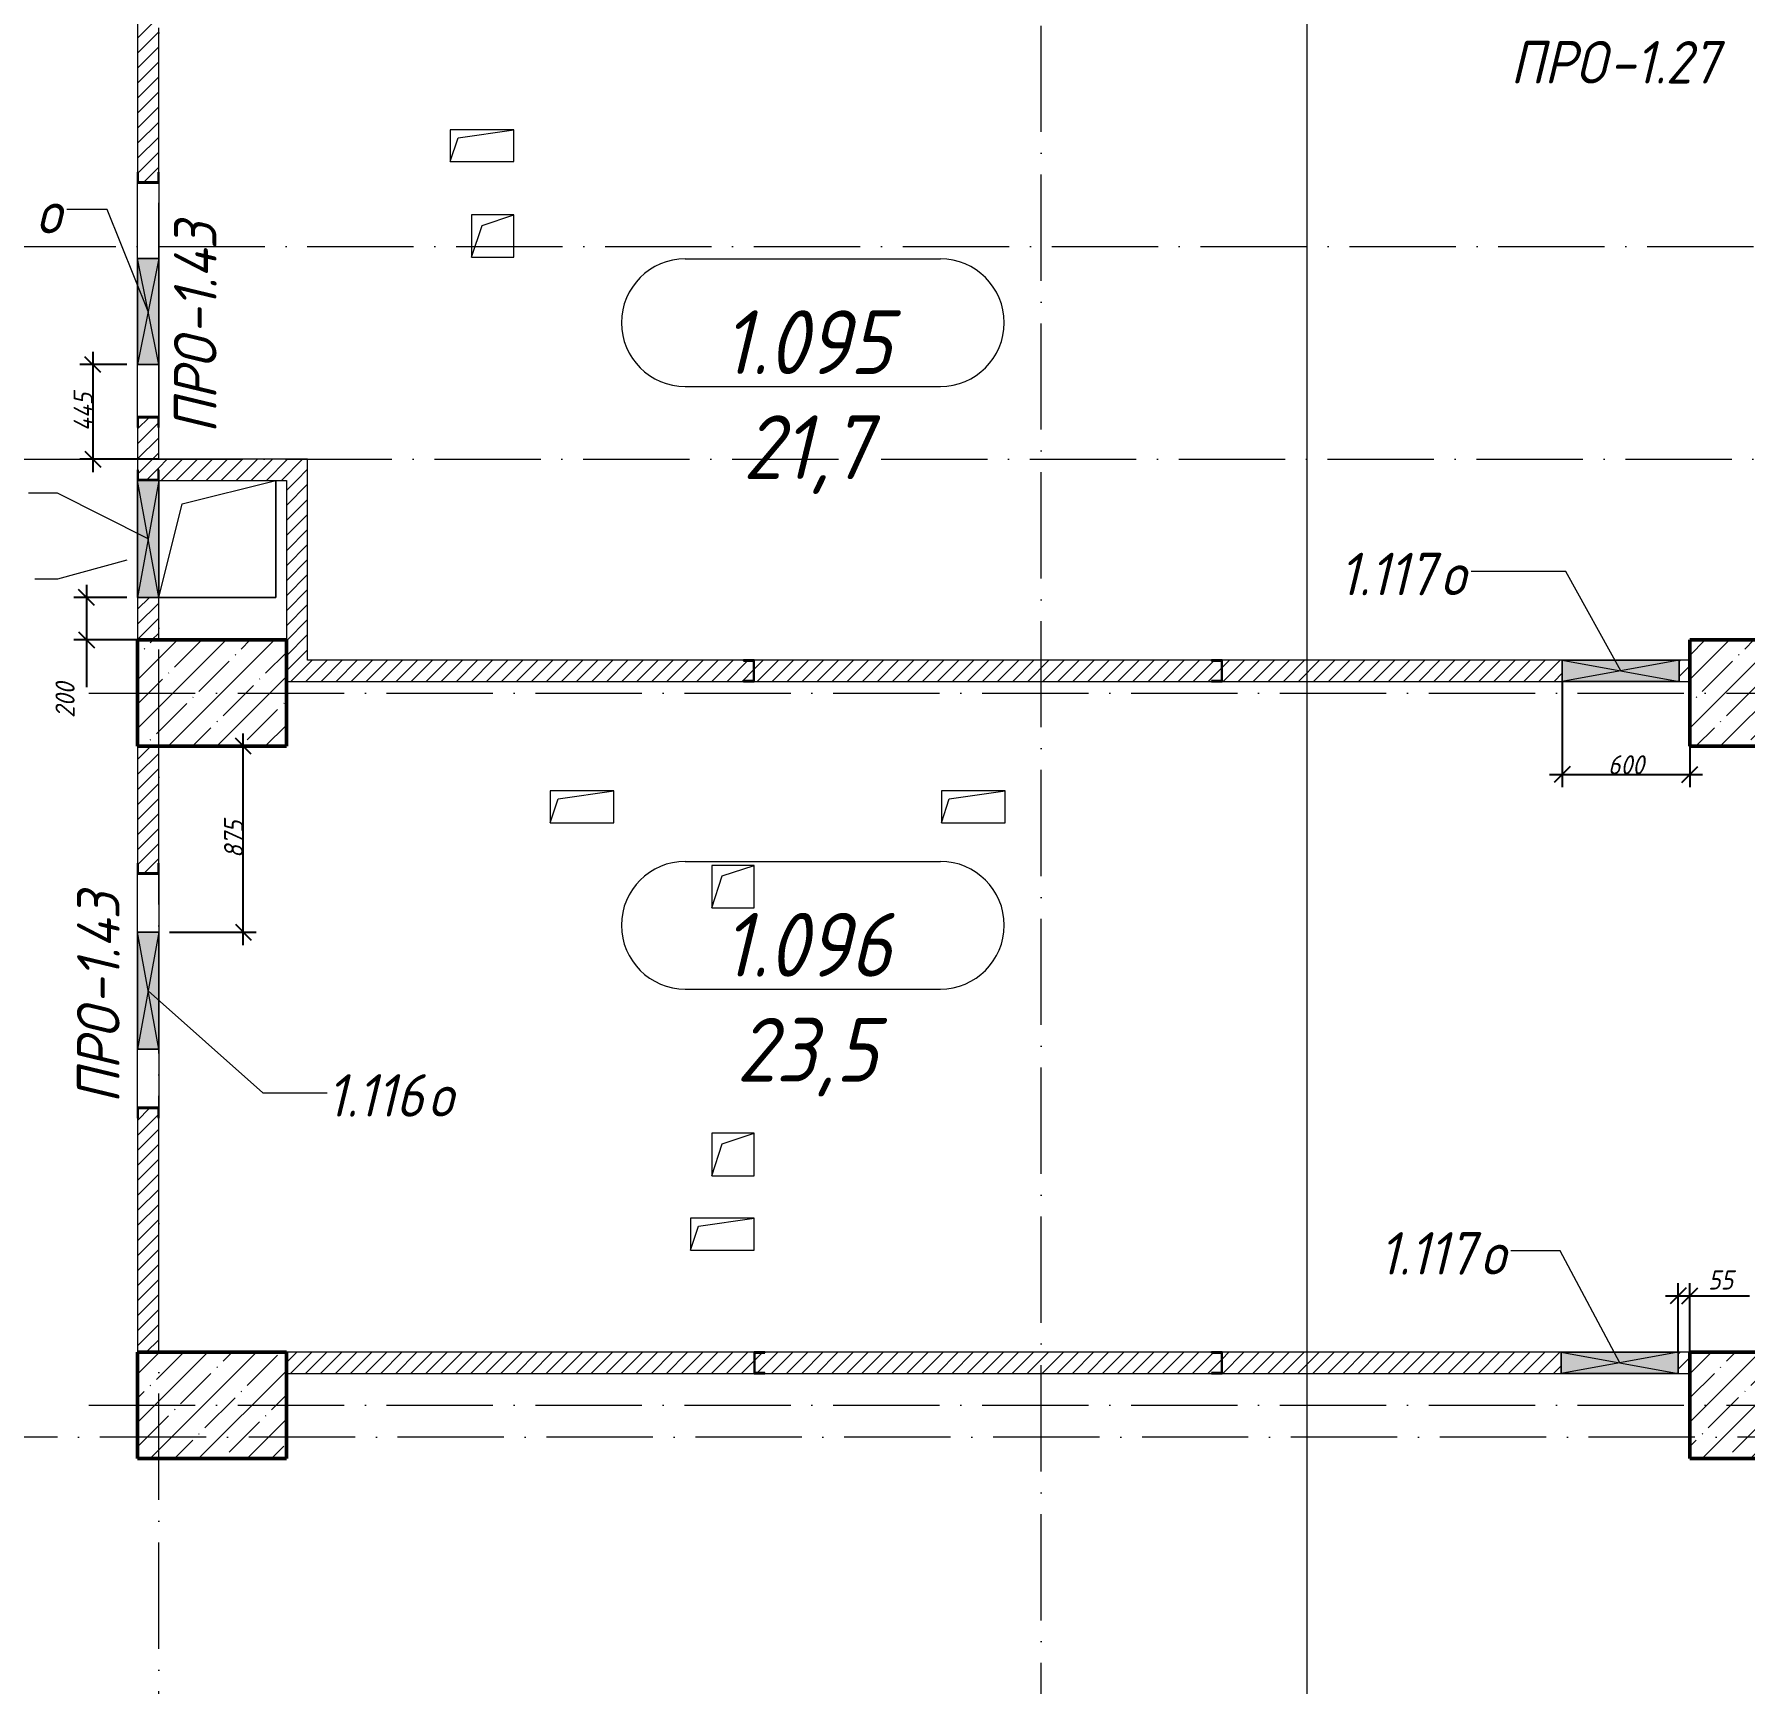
# Model space of a CAD drawing. Header units: millimetres. Extents: x -12989 to 629078, y -109036 to 555275.
# Drawn here: x 605777 to 613822, y 334713 to 342472 of the extents above; entities that cross this region are included whole.
import ezdxf

# ---------------------------------------------------------------- set-up
doc = ezdxf.new("R2010")
doc.units = ezdxf.units.MM
doc.linetypes.add('50_200_ШТРИХ_1Т_ш5_п1_п1_', pattern=[700, 500, -100, 0, -100])
for name, color, linetype, lineweight in [('A-____-____-DIMS', 7, 'Continuous', 9), ('A-DETL-GENF-OTLN', 7, 'Continuous', 9), ('A-FLOR-____-OTLN', 7, 'Continuous', 9), ('A-GENM-____-IDEN', 7, 'Continuous', 9), ('A-GENM-____-MCUT', 7, 'Continuous', 25), ('A-GENM-____-OTLN', 7, 'Continuous', 9), ('A-GENM-____-OTLN-1', 7, 'Continuous', 25), ('A-GLAZ-____-IDEN', 7, 'Continuous', 9), ('A-GLAZ-____-OTLN', 7, 'Continuous', 9), ('A-WALL-____-PATT-1', 7, 'Continuous', 9), ('A-WALL-FNSH-MCUT-1', 7, 'Continuous', 9), ('I-WALL-____-OTLN', 7, 'Continuous', 9), ('S-COLS-____-MCUT', 7, 'Continuous', 50), ('S-COLS-____-OTLN', 7, 'Continuous', 9), ('S-GRID-____-OTLN-1', 7, '50_200_ШТРИХ_1Т_ш5_п1_п1_', 9)]:
    doc.layers.add(name, color=color, linetype=linetype, lineweight=lineweight)
doc.layers.add('A-AREA-IDEN-1', color=7, linetype='Continuous', lineweight=9, true_color=0xaaaaaa)
doc.layers.add('G-____-____-SYMB-1', color=9, linetype='Continuous', lineweight=9, true_color=0x808080)
doc.styles.add('ISOCPEUR_I', font='isocpeui.ttf', dxfattribs={"width": 0.9, "height": 2.5})
doc.styles.add('ISOCPEUR_I_11', font='isocpeui.ttf', dxfattribs={"width": 0.9, "height": 200})
doc.styles.add('ISOCPEUR_I_7', font='isocpeui.ttf', dxfattribs={"width": 0.9, "height": 90})
doc.dimstyles.new('ISO-1_8_0_9К_СРЕДНИЙ_Кладочные_1', dxfattribs={"dimscale": 304.8, "dimtxt": 89.638306, "dimasz": 0.246063, "dimexe": 0.19685, "dimexo": 0, "dimgap": 0, "dimtad": 1, "dimdec": 3, "dimrnd": 0.001, "dimdsep": 46, "dimtxsty": 'ISOCPEUR_I_7', "dimblk1": 'OBLIQUE', "dimblk2": 'OBLIQUE', "dimsah": 1, "dimcen": 0.09, "dimdle": 0.19685, "dimazin": 0, "dimtfac": 1, "dimtdec": 4, "dimtix": 1, "dimtmove": 0, "dimatfit": 3, "dimfxl": 1, "dimtvp": 1, "dimtolj": 1, "dimtzin": 0, "dimarcsym": 2})
doc.dimstyles.new('ISO-1_8_0_9К_СРЕДНИЙ_Кладочные_2', dxfattribs={"dimscale": 304.8, "dimtxt": 89.638306, "dimasz": 0.246063, "dimexe": 0.19685, "dimexo": 0, "dimgap": 0, "dimtad": 1, "dimdec": 3, "dimrnd": 0.001, "dimdsep": 46, "dimtxsty": 'ISOCPEUR_I_7', "dimblk1": 'OBLIQUE', "dimblk2": 'OBLIQUE', "dimsah": 1, "dimcen": 0.09, "dimdle": 0.19685, "dimazin": 0, "dimtfac": 1, "dimtdec": 4, "dimtix": 1, "dimtmove": 1, "dimatfit": 3, "dimfxl": 1, "dimtvp": 1, "dimtolj": 1, "dimtzin": 0, "dimarcsym": 2})
pattern_1 = [(45, (513013.31, 265891.49), (-35.35534, 35.35534), [])]

# ---------------------------------------------------------------- blocks, each defined once
blk = doc.blocks.new('BSC_Колонна _Прямоугольная - 500х700-V119-АР1_План отверстий 1 этажа в осях 1-64_Ю-ЯЯ')
at = {"layer": 'S-COLS-____-OTLN'}
h = blk.add_hatch(dxfattribs=at)
h.set_pattern_fill('FP_130', color=256, style=0, pattern_type=2)
h.set_pattern_definition([(315, (-70131.04, 93600), (114.04925, 114.04925), []), (315, (-70131.04, 93485.95), (114.04925, 114.04925), [201.613, -40.323, 3.353, -36.97])])
h.paths.add_polyline_path([(-250, -350), (250, -350), (250, 350), (-250, 350)], flags=0)
at = {"layer": 'S-COLS-____-MCUT'}
for p, q in [((250, 350), (-250, 350)), ((-250, 350), (-250, -350)), ((250, -350), (250, 350)), ((-250, -350), (250, -350))]:
    blk.add_line(p, q, dxfattribs=at)
blk = doc.blocks.new('BSC_Колонна _Прямоугольная - 500х700-V120-АР1_План отверстий 1 этажа в осях 1-64_Ю-ЯЯ')
at = {"layer": 'S-COLS-____-OTLN'}
h = blk.add_hatch(dxfattribs=at)
h.set_pattern_fill('FP_131', color=256, style=0, pattern_type=2)
h.set_pattern_definition([(315, (-73481.04, 93600), (114.04925, 114.04925), []), (315, (-73481.04, 93485.95), (114.04925, 114.04925), [201.613, -40.323, 3.353, -36.97])])
h.paths.add_polyline_path([(-250, -350), (250, -350), (250, 350), (-250, 350)], flags=0)
at = {"layer": 'S-COLS-____-MCUT'}
for p, q in [((250, 350), (-250, 350)), ((-250, 350), (-250, -350)), ((250, -350), (250, 350)), ((-250, -350), (250, -350))]:
    blk.add_line(p, q, dxfattribs=at)
blk = doc.blocks.new('BSC_Колонна _Прямоугольная - 500х700-V121-АР1_План отверстий 1 этажа в осях 1-64_Ю-ЯЯ')
at = {"layer": 'S-COLS-____-OTLN'}
h = blk.add_hatch(dxfattribs=at)
h.set_pattern_fill('FP_132', color=256, style=0, pattern_type=2)
h.set_pattern_definition([(315, (-70131.04, 100900), (114.04925, 114.04925), []), (315, (-70131.04, 100785.95), (114.04925, 114.04925), [201.613, -40.323, 3.353, -36.97])])
h.paths.add_polyline_path([(-250, 167.9), (-250, -350), (250, -350), (250, 350), (-250, 350)], flags=0)
at = {"layer": 'S-COLS-____-MCUT'}
for p, q in [((250, 350), (-250, 350)), ((-250, 350), (-250, -350)), ((250, -350), (250, 350)), ((-250, -350), (250, -350))]:
    blk.add_line(p, q, dxfattribs=at)
blk = doc.blocks.new('BSC_Колонна _Прямоугольная - 500х700-V122-АР1_План отверстий 1 этажа в осях 1-64_Ю-ЯЯ')
at = {"layer": 'S-COLS-____-OTLN'}
h = blk.add_hatch(dxfattribs=at)
h.set_pattern_fill('FP_133', color=256, style=0, pattern_type=2)
h.set_pattern_definition([(315, (-73481.04, 100900), (114.04925, 114.04925), []), (315, (-73481.04, 100785.95), (114.04925, 114.04925), [201.613, -40.323, 3.353, -36.97])])
h.paths.add_polyline_path([(-250, 167.9), (-250, -350), (250, -350), (250, 350), (-250, 350)], flags=0)
at = {"layer": 'S-COLS-____-MCUT'}
for p, q in [((250, 350), (-250, 350)), ((-250, 350), (-250, -350)), ((250, -350), (250, 350)), ((-250, -350), (250, -350))]:
    blk.add_line(p, q, dxfattribs=at)
blk = doc.blocks.new('154_Фахверк_СКБ_Швеллер - Тип_100_4010-27789772-АР1_План отверстий 1 этажа в осях 1-64_Ю-ЯЯ')
at = {"layer": 'A-GENM-____-MCUT'}
for p, q in [((175, 50), (125, 50)), ((125, 50), (125, -50)), ((128, 47), (175, 47)), ((128, -47), (128, 47)), ((175, 47), (175, 50)), ((125, -50), (175, -50)), ((175, -47), (128, -47)), ((175, -50), (175, -47))]:
    blk.add_line(p, q, dxfattribs=at)
blk = doc.blocks.new('154_Фахверк_СКБ_Швеллер - Тип_100_3600-27825154-АР1_План отверстий 1 этажа в осях 1-64_Ю-ЯЯ')
at = {"layer": 'A-GENM-____-MCUT'}
for p, q in [((175, 50), (125, 50)), ((125, 50), (125, -50)), ((128, 47), (175, 47)), ((128, -47), (128, 47)), ((175, 47), (175, 50)), ((125, -50), (175, -50)), ((175, -47), (128, -47)), ((175, -50), (175, -47))]:
    blk.add_line(p, q, dxfattribs=at)
blk = doc.blocks.new('AR_Отверстие прямоугольное _в плите_ - AR_Отверстие прямоугольное _в плите_-30459637-АР1_План отверстий 1 этажа в осях 1-64_Ю-ЯЯ')
at = {"layer": 'A-GENM-____-OTLN'}
for p, q in [((150, 75), (-150, 75)), ((-150, 75), (-150, -75)), ((-150, -75), (-112.5, 37.5)), ((-112.5, 37.5), (150, 75)), ((150, -75), (150, 75)), ((-150, -75), (150, -75))]:
    blk.add_line(p, q, dxfattribs=at)
blk = doc.blocks.new('AR_Отверстие прямоугольное _в плите_ - AR_Отверстие прямоугольное _в плите_-30459597-АР1_План отверстий 1 этажа в осях 1-64_Ю-ЯЯ')
at = {"layer": 'A-GENM-____-OTLN'}
for p, q in [((100, 100), (-100, 100)), ((-100, 100), (-100, -100)), ((-50, 50), (100, 100)), ((100, -100), (100, 100)), ((-100, -100), (-50, 50)), ((-100, -100), (100, -100))]:
    blk.add_line(p, q, dxfattribs=at)
blk = doc.blocks.new('AR_Отверстие прямоугольное _в плите_ - AR_Отверстие прямоугольное _в плите_-30602932-АР1_План отверстий 1 этажа в осях 1-64_Ю-ЯЯ')
at = {"layer": 'A-GENM-____-OTLN'}
for p, q in [((-165, 165), (275, 275)), ((275, -275), (275, 275)), ((-275, -275), (-165, 165)), ((-275, -275), (275, -275))]:
    blk.add_line(p, q, dxfattribs=at)
blk = doc.blocks.new('AR_Отверстие прямоугольное _в стене__БезПР - AR_Отверстие прямоугольное _в стене__БезПР-36428248-АР1_План отверстий 1 этажа в осях 1-64_Ю-ЯЯ')
at = {"layer": 'A-GLAZ-____-OTLN'}
blk.add_hatch(color=256, dxfattribs=at).paths.add_polyline_path([(275, -50), (275, 50), (-275, 50), (-275, -50)], flags=0)
at = {"layer": 'A-DETL-GENF-OTLN'}
for p, q in [((-275, -50), (-275, 50)), ((-275, 50), (275, 50)), ((275, 50), (-275, -50)), ((-275, 50), (275, -50)), ((275, 50), (-275, 50)), ((-275, 50), (-275, -50)), ((275, 50), (275, -50)), ((275, -50), (275, 50)), ((275, -50), (-275, -50)), ((-275, -50), (275, -50))]:
    blk.add_line(p, q, dxfattribs=at)
at = {"layer": 'A-GLAZ-____-OTLN'}
blk.add_line((275, 50), (-275, 50), dxfattribs=at)
blk = doc.blocks.new('AR_Отверстие прямоугольное _в стене_ - AR_Отверстие прямоугольное _в стене__ОВ-36726797-АР1_План отверстий 1 этажа в осях 1-64_Ю-ЯЯ')
at = {"layer": 'A-GLAZ-____-OTLN'}
blk.add_hatch(color=256, dxfattribs=at).paths.add_polyline_path([(275, -50), (275, 50), (-275, 50), (-275, -50)], flags=0)
at = {"layer": 'A-DETL-GENF-OTLN'}
for p, q in [((-275, -50), (-275, 50)), ((-275, 50), (275, 50)), ((275, 50), (-275, -50)), ((-275, 50), (275, -50)), ((275, 50), (-275, 50)), ((-275, 50), (-275, -50)), ((275, 50), (275, -50)), ((275, -50), (275, 50)), ((275, -50), (-275, -50)), ((-275, -50), (275, -50))]:
    blk.add_line(p, q, dxfattribs=at)
blk = doc.blocks.new('AR_Отверстие прямоугольное _в стене_ - AR_Отверстие прямоугольное _в стене__ОВ-36726734-АР1_План отверстий 1 этажа в осях 1-64_Ю-ЯЯ')
at = {"layer": 'A-GLAZ-____-OTLN'}
blk.add_hatch(color=256, dxfattribs=at).paths.add_polyline_path([(250, -50), (250, 50), (-250, 50), (-250, -50)], flags=0)
at = {"layer": 'A-DETL-GENF-OTLN'}
for p, q in [((-250, -50), (-250, 50)), ((-250, 50), (250, 50)), ((250, 50), (-250, -50)), ((-250, 50), (250, -50)), ((250, 50), (-250, 50)), ((-250, 50), (-250, -50)), ((250, 50), (250, -50)), ((250, -50), (250, 50)), ((250, -50), (-250, -50)), ((-250, -50), (250, -50))]:
    blk.add_line(p, q, dxfattribs=at)
blk = doc.blocks.new('AR_Отверстие прямоугольное _в стене_ - AR_Отверстие прямоугольное _в стене__ОВ-36735462-АР1_План отверстий 1 этажа в осях 1-64_Ю-ЯЯ')
at = {"layer": 'A-GLAZ-____-OTLN'}
blk.add_hatch(color=256, dxfattribs=at).paths.add_polyline_path([(275, 50), (-275, 50), (-275, -50), (275, -50)], flags=0)
at = {"layer": 'A-DETL-GENF-OTLN'}
for p, q in [((-275, -50), (-275, 50)), ((-275, 50), (275, 50)), ((275, 50), (-275, -50)), ((-275, 50), (275, -50)), ((275, 50), (-275, 50)), ((-275, 50), (-275, -50)), ((275, 50), (275, -50)), ((275, -50), (275, 50)), ((275, -50), (-275, -50)), ((-275, -50), (275, -50))]:
    blk.add_line(p, q, dxfattribs=at)
blk = doc.blocks.new('154_Фахверк_СКБ_Швеллер - Тип_100_4010_1-V256-АР1_План отверстий 1 этажа в осях 1-64_Ю-ЯЯ')
at = {"layer": 'A-GENM-____-MCUT'}
for p, q in [((175, 50), (125, 50)), ((128, 47), (175, 47)), ((128, -47), (128, 47)), ((175, 47), (175, 50)), ((125, -50), (175, -50)), ((175, -47), (128, -47)), ((175, -50), (175, -47))]:
    blk.add_line(p, q, dxfattribs=at)
blk = doc.blocks.new('_Oblique')
at = {"color": 0, "linetype": 'ByBlock', "lineweight": -2}
blk.add_line((-0.5, -0.5), (0.5, 0.5), dxfattribs=at)
blk = doc.blocks.new('*D5693')
at = {"layer": 'A-____-____-DIMS', "color": 0, "lineweight": -2, "transparency": 16777216}
for p, q in [((606760.7, 338187.5), (606760.7, 339182.5)), ((606654.6, 339122.5), (606820.7, 339122.5)), ((606413.3, 338247.5), (606820.7, 338247.5))]:
    blk.add_line(p, q, dxfattribs=at)
at = {"layer": 'Defpoints', "color": 0, "transparency": 16777216}
for p in [(606654.6, 339122.5), (606760.7, 339122.5), (606413.3, 338247.5)]:
    blk.add_point(p, dxfattribs=at)
at = {"layer": 'A-____-____-DIMS', "color": 0, "lineweight": -2, "transparency": 16777216, "xscale": 75, "yscale": 75, "zscale": 75}
for p, rotation in [((606760.7, 339122.5), 90), ((606760.7, 338247.5), 270)]:
    blk.add_blockref('_Oblique', p, dxfattribs=dict(at, rotation=rotation))
at = {"layer": 'A-____-____-DIMS', "color": 0, "transparency": 16777216, "insert": (606715.1, 338685), "char_height": 90, "width": 409.578, "attachment_point": 5, "rotation": 90, "style": 'ISOCPEUR_I_7'}
blk.add_mtext('\\A1;875', dxfattribs=at)
blk = doc.blocks.new('*D5694')
at = {"layer": 'A-____-____-DIMS', "color": 0, "lineweight": -2, "transparency": 16777216}
for p, q in [((613508.3, 336272.5), (613508.3, 336597.1)), ((613563.3, 336272.5), (613563.3, 336597.1)), ((613448.3, 336537.1), (613563.3, 336537.1)), ((613563.3, 336537.1), (613843.5, 336537.1))]:
    blk.add_line(p, q, dxfattribs=at)
at = {"layer": 'Defpoints', "color": 0, "transparency": 16777216}
for p in [(613563.3, 336537.1), (613508.3, 336272.5), (613563.3, 336272.5)]:
    blk.add_point(p, dxfattribs=at)
at = {"layer": 'A-____-____-DIMS', "color": 0, "lineweight": -2, "transparency": 16777216, "xscale": 75, "yscale": 75, "zscale": 75, "rotation": 180}
blk.add_blockref('_Oblique', (613508.3, 336537.1), dxfattribs=at)
at = {"layer": 'A-____-____-DIMS', "color": 0, "lineweight": -2, "transparency": 16777216, "xscale": 75, "yscale": 75, "zscale": 75}
blk.add_blockref('_Oblique', (613563.3, 336537.1), dxfattribs=at)
at = {"layer": 'A-____-____-DIMS', "color": 0, "transparency": 16777216, "insert": (613649.2, 336657.1), "char_height": 90, "width": 273.052, "attachment_point": 1, "line_spacing_factor": 1.149209, "style": 'ISOCPEUR_I_7'}
blk.add_mtext('\\A1;55', dxfattribs=at)
blk = doc.blocks.new('*D5695')
at = {"layer": 'A-____-____-DIMS', "color": 0, "lineweight": -2, "transparency": 16777216}
for p, q in [((606213.3, 340917.5), (605992.6, 340917.5)), ((606052.6, 340977.5), (606052.6, 340412.5)), ((606363.3, 340472.5), (605992.6, 340472.5))]:
    blk.add_line(p, q, dxfattribs=at)
at = {"layer": 'Defpoints', "color": 0, "transparency": 16777216}
for p in [(606213.3, 340917.5), (606052.6, 340472.5), (606363.3, 340472.5)]:
    blk.add_point(p, dxfattribs=at)
at = {"layer": 'A-____-____-DIMS', "color": 0, "lineweight": -2, "transparency": 16777216, "xscale": 75, "yscale": 75, "zscale": 75}
for p, rotation in [((606052.6, 340917.5), 90), ((606052.6, 340472.5), 270)]:
    blk.add_blockref('_Oblique', p, dxfattribs=dict(at, rotation=rotation))
at = {"layer": 'A-____-____-DIMS', "color": 0, "transparency": 16777216, "insert": (606007.6, 340695), "char_height": 90, "width": 442.675, "attachment_point": 5, "rotation": 90, "style": 'ISOCPEUR_I_7'}
blk.add_mtext('\\A1;445', dxfattribs=at)
blk = doc.blocks.new('*D5696')
at = {"layer": 'A-____-____-DIMS', "color": 0, "lineweight": -2, "transparency": 16777216}
for p, q in [((612963.3, 339427.5), (612963.3, 338930.2)), ((613563.3, 339122.5), (613563.3, 338930.2)), ((612903.3, 338990.2), (613623.3, 338990.2))]:
    blk.add_line(p, q, dxfattribs=at)
at = {"layer": 'Defpoints', "color": 0, "transparency": 16777216}
for p in [(612963.3, 339427.5), (613563.3, 339122.5), (613563.3, 338990.2)]:
    blk.add_point(p, dxfattribs=at)
at = {"layer": 'A-____-____-DIMS', "color": 0, "lineweight": -2, "transparency": 16777216, "xscale": 75, "yscale": 75, "zscale": 75, "rotation": 180}
blk.add_blockref('_Oblique', (612963.3, 338990.2), dxfattribs=at)
at = {"layer": 'A-____-____-DIMS', "color": 0, "lineweight": -2, "transparency": 16777216, "xscale": 75, "yscale": 75, "zscale": 75}
blk.add_blockref('_Oblique', (613563.3, 338990.2), dxfattribs=at)
at = {"layer": 'A-____-____-DIMS', "color": 0, "transparency": 16777216, "insert": (613263.3, 339035.2), "char_height": 90, "width": 409.578, "attachment_point": 5, "style": 'ISOCPEUR_I_7'}
blk.add_mtext('\\A1;600', dxfattribs=at)
blk = doc.blocks.new('*D5697')
at = {"layer": 'A-____-____-DIMS', "color": 0, "lineweight": -2, "transparency": 16777216}
for p, q in [((606023.4, 339882.5), (606023.4, 339622.5)), ((606213.3, 339822.5), (605963.4, 339822.5)), ((606263.3, 339622.5), (605963.4, 339622.5)), ((606023.4, 339622.5), (606023.4, 339400.4))]:
    blk.add_line(p, q, dxfattribs=at)
at = {"layer": 'Defpoints', "color": 0, "transparency": 16777216}
for p in [(606213.3, 339822.5), (606023.4, 339622.5), (606263.3, 339622.5)]:
    blk.add_point(p, dxfattribs=at)
at = {"layer": 'A-____-____-DIMS', "color": 0, "lineweight": -2, "transparency": 16777216, "xscale": 75, "yscale": 75, "zscale": 75}
for p, rotation in [((606023.4, 339822.5), 90), ((606023.4, 339622.5), 270)]:
    blk.add_blockref('_Oblique', p, dxfattribs=dict(at, rotation=rotation))
at = {"layer": 'A-____-____-DIMS', "color": 0, "transparency": 16777216, "insert": (605877.4, 339255.6), "char_height": 90, "width": 409.578, "attachment_point": 1, "rotation": 90, "line_spacing_factor": 1.149209, "style": 'ISOCPEUR_I_7'}
blk.add_mtext('\\A1;200', dxfattribs=at)
blk = doc.blocks.new('AAR_СКБ_Марка_помещения_1_5 ммп - Номер _ Площадь-27962135-АИ_План этажа_Стены_1')
at = {"layer": 'A-AREA-IDEN-1'}
for p, q in [((-2.987, 3), (3.013, 3)), ((-2.987, 0), (3.013, 0))]:
    blk.add_line(p, q, dxfattribs=at)
for centre, start, end in [((-2.987, 1.5), 90, 270), ((3.013, 1.5), 270, 90)]:
    blk.add_arc(centre, 1.5, start, end, dxfattribs=at)

msp = doc.modelspace()

# ---------------------------------------------------------------- hatches: boundary and pattern name
at = {"layer": 'A-WALL-____-PATT-1'}
h = msp.add_hatch(dxfattribs=at)
h.set_pattern_fill('FP_5', color=256, style=0, pattern_type=2)
h.set_pattern_definition(pattern_1)
h.paths.add_polyline_path([(606363.3109, 339622.5335), (606363.3109, 339822.5335), (606263.3109, 339822.5335), (606263.3109, 339622.5335)], flags=0)
h.paths.add_polyline_path([(606360.3109, 340375.5335), (606360.3109, 340422.5335), (606363.3109, 340422.5335), (606363.3109, 340622.5335), (606360.3109, 340622.5335), (606360.3109, 340669.5335), (606266.3109, 340669.5335), (606266.3109, 340622.5335), (606263.3109, 340622.5335), (606263.3109, 340422.5335), (606266.3109, 340422.5335), (606266.3109, 340375.5335)], flags=0)
h.paths.add_polyline_path([(606360.3109, 341775.5335), (606360.3109, 341822.5335), (606363.3109, 341822.5335), (606363.3109, 343522.5335), (606360.3109, 343522.5335), (606360.3109, 343569.5335), (606266.3109, 343569.5335), (606266.3109, 343522.5335), (606263.3109, 343522.5335), (606263.3109, 341822.5335), (606266.3109, 341822.5335), (606266.3109, 341775.5335)], flags=0)
h.paths.add_polyline_path([(606360.3109, 344675.5335), (606360.3109, 344722.5335), (606363.3109, 344722.5335), (606363.3109, 344972.5335), (606263.3109, 344972.5335), (606263.3109, 344722.5335), (606266.3109, 344722.5335), (606266.3109, 344675.5335)], flags=0)
h = msp.add_hatch(dxfattribs=at)
h.set_pattern_fill('FP_5', color=256, style=0, pattern_type=2)
h.set_pattern_definition(pattern_1)
h.paths.add_polyline_path([(606963.3109, 340372.5335), (607063.3109, 340372.5335), (607063.3109, 340472.5335), (606363.3109, 340472.5335), (606363.3109, 340372.5335), (606675.4375, 340372.5335)], flags=0)
h = msp.add_hatch(dxfattribs=at)
h.set_pattern_fill('FP_5', color=256, style=0, pattern_type=2)
h.set_pattern_definition(pattern_1)
h.paths.add_polyline_path([(607063.3109, 339527.5335), (607063.3109, 340372.5335), (606963.3109, 340372.5335), (606963.3109, 339527.5335)], flags=0)
h = msp.add_hatch(dxfattribs=at)
h.set_pattern_fill('FP_5', color=256, style=0, pattern_type=2)
h.set_pattern_definition(pattern_1)
h.paths.add_polyline_path([(613563.3109, 339427.5335), (613563.3109, 339527.5335), (613513.3109, 339527.5335), (613513.3109, 339427.5335)], flags=0)
h.paths.add_polyline_path([(612963.3109, 339427.5335), (612963.3109, 339527.5335), (611363.3109, 339527.5335), (611363.3109, 339427.5335), (611977.9396, 339427.5335)], flags=0)
h.paths.add_polyline_path([(611313.3109, 339427.5335), (611313.3109, 339430.5335), (611360.3109, 339430.5335), (611360.3109, 339524.5335), (611313.3109, 339524.5335), (611313.3109, 339527.5335), (609163.3109, 339527.5335), (609163.3109, 339427.5335), (611263.3109, 339427.5335)], flags=0)
h.paths.add_polyline_path([(609113.3109, 339427.5335), (609113.3109, 339430.5335), (609160.3109, 339430.5335), (609160.3109, 339524.5335), (609113.3109, 339524.5335), (609113.3109, 339527.5335), (606963.3109, 339527.5335), (606963.3109, 339427.5335), (608442.9382, 339427.5335)], flags=0)
h = msp.add_hatch(dxfattribs=at)
h.set_pattern_fill('FP_5', color=256, style=0, pattern_type=2)
h.set_pattern_definition(pattern_1)
h.paths.add_polyline_path([(606263.3109, 336272.5335), (606363.3109, 336272.5335), (606363.3109, 337372.5335), (606360.3109, 337372.5335), (606360.3109, 337419.5335), (606266.3109, 337419.5335), (606266.3109, 337372.5335), (606263.3109, 337372.5335)], flags=0)
h.paths.add_polyline_path([(606360.3109, 338525.5335), (606360.3109, 338572.5335), (606363.3109, 338572.5335), (606363.3109, 339122.5335), (606263.3109, 339122.5335), (606263.3109, 338572.5335), (606266.3109, 338572.5335), (606266.3109, 338525.5335)], flags=0)
h = msp.add_hatch(dxfattribs=at)
h.set_pattern_fill('FP_5', color=256, style=0, pattern_type=2)
h.set_pattern_definition(pattern_1)
h.paths.add_polyline_path([(613563.3109, 336172.5335), (613563.3109, 336272.5335), (613508.3109, 336272.5335), (613508.3109, 336172.5335)], flags=0)
h.paths.add_polyline_path([(612958.3109, 336172.5335), (612958.3109, 336272.5335), (611363.3109, 336272.5335), (611363.3109, 336172.5335), (611977.9396, 336172.5335)], flags=0)
h.paths.add_polyline_path([(611313.3109, 336172.5335), (611313.3109, 336175.5335), (611360.3109, 336175.5335), (611360.3109, 336269.5335), (611313.3109, 336269.5335), (611313.3109, 336272.5335), (609213.3109, 336272.5335), (609213.3109, 336269.5335), (609166.3109, 336269.5335), (609166.3109, 336175.5335), (609213.3109, 336175.5335), (609213.3109, 336172.5335), (610210.4389, 336172.5335)], flags=0)
h.paths.add_polyline_path([(609163.3109, 336172.5335), (609163.3109, 336272.5335), (606963.3109, 336272.5335), (606963.3109, 336172.5335), (608442.9382, 336172.5335)], flags=0)

# ---------------------------------------------------------------- linework, layer by layer
at = {"layer": 'A-FLOR-____-OTLN'}
for p, q in [((606913.3109, 340372.5335), (606913.3109, 339822.5335)), ((606913.3109, 339822.5335), (606363.3109, 339822.5335))]:
    msp.add_line(p, q, dxfattribs=at)
at = {"layer": 'A-GENM-____-IDEN'}
for p, q in [((606213.3109, 339997.5335), (605887.0319, 339907.907)), ((605887.0319, 339907.907), (605779.9992, 339907.907))]:
    msp.add_line(p, q, dxfattribs=at)
at = {"layer": 'A-GLAZ-____-IDEN'}
for p, q in [((606120.5236, 341646.7966), (605930.9129, 341646.7966)), ((606313.3109, 341167.5335), (606120.5236, 341646.7966)), ((605887.0319, 340312.3239), (605749.9494, 340312.3239)), ((606313.3109, 340097.5335), (605887.0319, 340312.3239)), ((612979.6921, 339945.1515), (612534.2978, 339945.1515)), ((613238.3109, 339477.5335), (612979.6921, 339945.1515)), ((606313.3109, 337972.5335), (606852.9758, 337492.6077)), ((606852.9758, 337492.6077), (607154.5908, 337492.6077)), ((612952.9044, 336749.5893), (612722.0303, 336749.5893)), ((613233.3109, 336222.5335), (612952.9044, 336749.5893))]:
    msp.add_line(p, q, dxfattribs=at)
at = {"layer": 'A-WALL-FNSH-MCUT-1'}
for p, q in [((606263.3109, 343522.5335), (606263.3109, 341822.5335)), ((606363.3109, 341822.5335), (606363.3109, 342502.5335)), ((606263.3109, 340622.5335), (606263.3109, 340422.5335)), ((606363.3109, 340472.5335), (606363.3109, 340622.5335)), ((607063.3109, 340472.5335), (606363.3109, 340472.5335)), ((607063.3109, 339527.5335), (607063.3109, 340472.5335)), ((606363.3109, 340372.5335), (606963.3109, 340372.5335)), ((606963.3109, 340372.5335), (606963.3109, 339622.5335)), ((606263.3109, 339822.5335), (606263.3109, 339622.5335)), ((606363.3109, 339622.5335), (606363.3109, 339822.5335)), ((609113.3109, 339527.5335), (607063.3109, 339527.5335)), ((611313.3109, 339527.5335), (609163.3109, 339527.5335)), ((612963.3109, 339527.5335), (611363.3109, 339527.5335)), ((613563.3109, 339527.5335), (613513.3109, 339527.5335)), ((606963.3109, 339427.5335), (609113.3109, 339427.5335)), ((609163.3109, 339427.5335), (611313.3109, 339427.5335)), ((611363.3109, 339427.5335), (612963.3109, 339427.5335)), ((613513.3109, 339427.5335), (613563.3109, 339427.5335)), ((606263.3109, 339122.5335), (606263.3109, 338572.5335)), ((606363.3109, 338572.5335), (606363.3109, 339122.5335)), ((606263.3109, 337372.5335), (606263.3109, 336272.5335)), ((606363.3109, 336272.5335), (606363.3109, 337372.5335)), ((609163.3109, 336272.5335), (606963.3109, 336272.5335)), ((611313.3109, 336272.5335), (609213.3109, 336272.5335)), ((612958.3109, 336272.5335), (611363.3109, 336272.5335)), ((613563.3109, 336272.5335), (613508.3109, 336272.5335)), ((606963.3109, 336172.5335), (609163.3109, 336172.5335)), ((609213.3109, 336172.5335), (611313.3109, 336172.5335)), ((611363.3109, 336172.5335), (612958.3109, 336172.5335)), ((613508.3109, 336172.5335), (613563.3109, 336172.5335))]:
    msp.add_line(p, q, dxfattribs=at)
at = {"layer": 'G-____-____-SYMB-1'}
msp.add_line((611761.5109, 352512.0523), (611761.5109, 311297.8177), dxfattribs=at)
at = {"layer": 'I-WALL-____-OTLN'}
for p, q in [((606263.3109, 341417.5335), (606263.3109, 341772.5335)), ((606363.3109, 341772.5335), (606363.3109, 341417.5335)), ((606263.3109, 340672.5335), (606263.3109, 340917.5335)), ((606363.3109, 340917.5335), (606363.3109, 340672.5335)), ((606263.3109, 338247.5335), (606263.3109, 338522.5335)), ((606363.3109, 338522.5335), (606363.3109, 338247.5335)), ((606263.3109, 337422.5335), (606263.3109, 337697.5335)), ((606363.3109, 337697.5335), (606363.3109, 337422.5335))]:
    msp.add_line(p, q, dxfattribs=at)
at = {"layer": 'S-GRID-____-OTLN-1'}
for p, q in [((606363.3109, 305473.1205), (606363.3109, 356784.3429)), ((610513.3109, 315408.1739), (610513.3109, 356784.3429)), ((562255.3286, 341472.5335), (617087.7175, 341472.5335)), ((547450.7569, 340472.5335), (617087.7175, 340472.5335)), ((606034.5752, 339372.5335), (617087.7175, 339372.5335)), ((606034.5752, 336022.5335), (616931.016, 336022.5335)), ((617087.7175, 335872.5335), (562255.3286, 335872.5335))]:
    msp.add_line(p, q, dxfattribs=at)

# ---------------------------------------------------------------- block references
at = {"layer": 'A-AREA-IDEN-1', "xscale": 199.9999999999999, "yscale": 199.9999999999999, "zscale": 199.9999999999999}
for p in [(609436.3493, 340814.8372), (609436.3493, 337980.6338)]:
    msp.add_blockref('AAR_СКБ_Марка_помещения_1_5 ммп - Номер _ Площадь-27962135-АИ_План этажа_Стены_1', p, dxfattribs=at)
at = {"layer": 'A-GENM-____-OTLN'}
for name, p in [('AR_Отверстие прямоугольное _в плите_ - AR_Отверстие прямоугольное _в плите_-30459637-АР1_План отверстий 1 этажа в осях 1-64_Ю-ЯЯ', (607883.3109, 341947.5335)), ('AR_Отверстие прямоугольное _в плите_ - AR_Отверстие прямоугольное _в плите_-30459597-АР1_План отверстий 1 этажа в осях 1-64_Ю-ЯЯ', (607933.3109, 341522.5335)), ('AR_Отверстие прямоугольное _в плите_ - AR_Отверстие прямоугольное _в плите_-30602932-АР1_План отверстий 1 этажа в осях 1-64_Ю-ЯЯ', (606638.3109, 340097.5335)), ('AR_Отверстие прямоугольное _в плите_ - AR_Отверстие прямоугольное _в плите_-30459637-АР1_План отверстий 1 этажа в осях 1-64_Ю-ЯЯ', (608353.5851, 338837.5335)), ('AR_Отверстие прямоугольное _в плите_ - AR_Отверстие прямоугольное _в плите_-30459637-АР1_План отверстий 1 этажа в осях 1-64_Ю-ЯЯ', (610193.3109, 338837.5335)), ('AR_Отверстие прямоугольное _в плите_ - AR_Отверстие прямоугольное _в плите_-30459597-АР1_План отверстий 1 этажа в осях 1-64_Ю-ЯЯ', (609063.3109, 338462.3707)), ('AR_Отверстие прямоугольное _в плите_ - AR_Отверстие прямоугольное _в плите_-30459597-АР1_План отверстий 1 этажа в осях 1-64_Ю-ЯЯ', (609063.3109, 337202.3707)), ('AR_Отверстие прямоугольное _в плите_ - AR_Отверстие прямоугольное _в плите_-30459637-АР1_План отверстий 1 этажа в осях 1-64_Ю-ЯЯ', (609013.3109, 336827.3707))]:
    msp.add_blockref(name, p, dxfattribs=at)
at = {"layer": 'A-GENM-____-OTLN-1'}
for name, p, rotation in [('154_Фахверк_СКБ_Швеллер - Тип_100_4010-27789772-АР1_План отверстий 1 этажа в осях 1-64_Ю-ЯЯ', (606313.3109, 341647.5335), 89.99999999999993), ('154_Фахверк_СКБ_Швеллер - Тип_100_4010-27789772-АР1_План отверстий 1 этажа в осях 1-64_Ю-ЯЯ', (606313.3109, 340797.5335), 269.9999999999999), ('154_Фахверк_СКБ_Швеллер - Тип_100_4010_1-V256-АР1_План отверстий 1 этажа в осях 1-64_Ю-ЯЯ', (606313.3109, 340247.5335), 89.99999999999993), ('154_Фахверк_СКБ_Швеллер - Тип_100_3600-27825154-АР1_План отверстий 1 этажа в осях 1-64_Ю-ЯЯ', (609288.3109, 339477.5335), 180), ('154_Фахверк_СКБ_Швеллер - Тип_100_3600-27825154-АР1_План отверстий 1 этажа в осях 1-64_Ю-ЯЯ', (611488.3109, 339477.5335), 180), ('154_Фахверк_СКБ_Швеллер - Тип_100_4010-27789772-АР1_План отверстий 1 этажа в осях 1-64_Ю-ЯЯ', (606313.3109, 338397.5335), 89.99999999999993), ('154_Фахверк_СКБ_Швеллер - Тип_100_4010-27789772-АР1_План отверстий 1 этажа в осях 1-64_Ю-ЯЯ', (606313.3109, 337547.5335), 269.9999999999999), ('154_Фахверк_СКБ_Швеллер - Тип_100_3600-27825154-АР1_План отверстий 1 этажа в осях 1-64_Ю-ЯЯ', (611488.3109, 336222.5335), 180)]:
    msp.add_blockref(name, p, dxfattribs=dict(at, rotation=rotation))
msp.add_blockref('154_Фахверк_СКБ_Швеллер - Тип_100_3600-27825154-АР1_План отверстий 1 этажа в осях 1-64_Ю-ЯЯ', (609038.3109, 336222.5335), dxfattribs=at)
at = {"layer": 'A-GLAZ-____-OTLN', "rotation": 269.9999999999999}
for name, p in [('AR_Отверстие прямоугольное _в стене_ - AR_Отверстие прямоугольное _в стене__ОВ-36726734-АР1_План отверстий 1 этажа в осях 1-64_Ю-ЯЯ', (606313.3109, 341167.5335)), ('AR_Отверстие прямоугольное _в стене_ - AR_Отверстие прямоугольное _в стене__ОВ-36735462-АР1_План отверстий 1 этажа в осях 1-64_Ю-ЯЯ', (606313.3109, 340097.5335)), ('AR_Отверстие прямоугольное _в стене_ - AR_Отверстие прямоугольное _в стене__ОВ-36726797-АР1_План отверстий 1 этажа в осях 1-64_Ю-ЯЯ', (606313.3109, 337972.5335))]:
    msp.add_blockref(name, p, dxfattribs=at)
at = {"layer": 'A-GLAZ-____-OTLN'}
for p in [(613238.3109, 339477.5335), (613233.3109, 336222.5335)]:
    msp.add_blockref('AR_Отверстие прямоугольное _в стене__БезПР - AR_Отверстие прямоугольное _в стене__БезПР-36428248-АР1_План отверстий 1 этажа в осях 1-64_Ю-ЯЯ', p, dxfattribs=at)
at = {"layer": 'S-COLS-____-OTLN', "rotation": 89.9999999999999}
for name, p in [('BSC_Колонна _Прямоугольная - 500х700-V120-АР1_План отверстий 1 этажа в осях 1-64_Ю-ЯЯ', (606613.3109, 339372.5335)), ('BSC_Колонна _Прямоугольная - 500х700-V122-АР1_План отверстий 1 этажа в осях 1-64_Ю-ЯЯ', (613913.3109, 339372.5335)), ('BSC_Колонна _Прямоугольная - 500х700-V119-АР1_План отверстий 1 этажа в осях 1-64_Ю-ЯЯ', (606613.3109, 336022.5335)), ('BSC_Колонна _Прямоугольная - 500х700-V121-АР1_План отверстий 1 этажа в осях 1-64_Ю-ЯЯ', (613913.3109, 336022.5335))]:
    msp.add_blockref(name, p, dxfattribs=at)

# ---------------------------------------------------------------- texts
at = {"layer": 'A-AREA-IDEN-1', "char_height": 300, "attachment_point": 8, "line_spacing_factor": 1.139951, "style": 'ISOCPEUR_I'}
for s, insert, width in [('\\pxqc,t8.46667,16.93333,25.4,33.86667,42.33333,50.8,59.26667,67.73333,76.2,84.66667,93.13333,101.6,110.06667,118.53333,127,135.46667,143.93333,152.4,160.86667,169.33333,177.8,186.26667,194.73333,203.2,211.66667,220.13333,228.6,237.06667,245.53333,254,262.46667,270.93333;{1.095}', (609410.9202, 340873.1671), 900), ('\\pxqc,t8.46667,16.93333,25.4,33.86667,42.33333,50.8,59.26667,67.73333,76.2,84.66667,93.13333,101.6,110.06667,118.53333,127,135.46667,143.93333,152.4,160.86667,169.33333,177.8,186.26667,194.73333,203.2,211.66667,220.13333,228.6,237.06667,245.53333,254,262.46667,270.93333;{21,7}', (609410.9202, 340309.2191), 702), ('\\pxqc,t8.46667,16.93333,25.4,33.86667,42.33333,50.8,59.26667,67.73333,76.2,84.66667,93.13333,101.6,110.06667,118.53333,127,135.46667,143.93333,152.4,160.86667,169.33333,177.8,186.26667,194.73333,203.2,211.66667,220.13333,228.6,237.06667,245.53333,254,262.46667,270.93333;{1.096}', (609410.9202, 338038.9636), 900), ('\\pxqc,t8.46667,16.93333,25.4,33.86667,42.33333,50.8,59.26667,67.73333,76.2,84.66667,93.13333,101.6,110.06667,118.53333,127,135.46667,143.93333,152.4,160.86667,169.33333,177.8,186.26667,194.73333,203.2,211.66667,220.13333,228.6,237.06667,245.53333,254,262.46667,270.93333;{23,5}', (609411.9202, 337475.0157), 754)]:
    msp.add_mtext(s, dxfattribs=dict(at, insert=insert, width=width))
at = {"layer": 'A-GENM-____-IDEN', "char_height": 200, "attachment_point": 1, "style": 'ISOCPEUR_I_11'}
for s, insert, width in [('ПРО', (612719.3609, 342439.8322), 562.784625), ('-1.27', (613183.7046, 342439.8322), 663.79725)]:
    msp.add_mtext(s, dxfattribs=dict(at, insert=insert, width=width))
at = {"layer": 'A-GENM-____-IDEN', "char_height": 200, "attachment_point": 1, "rotation": 90, "style": 'ISOCPEUR_I_11'}
for s, insert, width in [('-1.43', (606435.026, 341058.659), 692.658), ('ПРО', (606435.026, 340594.3152), 562.784625), ('-1.43', (605979.0839, 337906.6206), 692.658), ('ПРО', (605979.0839, 337442.2769), 562.784625)]:
    msp.add_mtext(s, dxfattribs=dict(at, insert=insert, width=width))
at = {"layer": 'A-GLAZ-____-IDEN', "char_height": 200, "attachment_point": 1, "style": 'ISOCPEUR_I_11'}
for s, insert, width in [('\\fISOCPEUR|b0|i1|c204|p34|;\\W.9;о', (605788.0284, 341734.4112), 158.734125), ('1.117', (611915.4473, 340032.766), 577.215), ('\\fISOCPEUR|b0|i1|c204|p34|;\\W.9;о', (612391.6973, 340032.766), 158.734125), ('1.116', (607154.5908, 337580.2223), 577.215), ('\\fISOCPEUR|b0|i1|c204|p34|;\\W.9;о', (607630.8408, 337580.2223), 158.734125), ('1.117', (612103.1798, 336837.2039), 577.215), ('\\fISOCPEUR|b0|i1|c204|p34|;\\W.9;о', (612579.4298, 336837.2039), 158.734125)]:
    msp.add_mtext(s, dxfattribs=dict(at, insert=insert, width=width))

# ---------------------------------------------------------------- dimensions: what is measured, and where the dimension line sits
at = {"layer": 'A-____-____-DIMS'}
for base, p1, p2, override, picture, middle in [((606052.5616, 340472.5335), (606213.3109, 340917.5335), (606363.3109, 340472.5335), {"dimpost": '<>', "dimfxl": 469.600894}, '*D5695', (606007.5616, 340695.0335)), ((606760.6665, 339122.5335), (606413.3109, 338247.5335), (606654.6004, 339122.5335), {"dimpost": '<>', "dimfxl": 907.65943}, '*D5693', (606715.0869, 338685.0335))]:
    dim = msp.add_linear_dim(base=base, p1=p1, p2=p2, angle=90, dimstyle='ISO-1_8_0_9К_СРЕДНИЙ_Кладочные_2', override=override, dxfattribs=at)
    dim.commit()
    dim.dimension.update_dxf_attribs({"geometry": picture, "text_midpoint": middle})
dim = msp.add_linear_dim(base=(606023.4314, 339622.5335), p1=(606213.3109, 339822.5335), p2=(606263.3109, 339622.5335), angle=90, dimstyle='ISO-1_8_0_9К_СРЕДНИЙ_Кладочные_1', override={"dimpost": '<>', "dimfxl": 206.155281}, dxfattribs=at)
dim.commit()
dim.dimension.update_dxf_attribs({"geometry": '*D5697', "text_midpoint": (605937.3995, 339400.4239), "dimtype": 160, "text_rotation": 90})
dim = msp.add_linear_dim(base=(613563.3109, 338990.2225), p1=(612963.3109, 339427.5335), p2=(613563.3109, 339122.5335), dimstyle='ISO-1_8_0_9К_СРЕДНИЙ_Кладочные_2', override={"dimpost": '<>', "dimfxl": 673.071319}, dxfattribs=at)
dim.commit()
dim.dimension.update_dxf_attribs({"geometry": '*D5696', "text_midpoint": (613263.3109, 339035.2225)})
dim = msp.add_linear_dim(base=(613563.3109, 336537.1487), p1=(613508.3109, 336272.5335), p2=(613563.3109, 336272.5335), dimstyle='ISO-1_8_0_9К_СРЕДНИЙ_Кладочные_1', override={"dimpost": '<>', "dimfxl": 55}, dxfattribs=at)
dim.commit()
dim.dimension.update_dxf_attribs({"geometry": '*D5694', "text_midpoint": (613785.7081, 336537.1487), "dimtype": 160})

doc.saveas('drawing.dxf')
